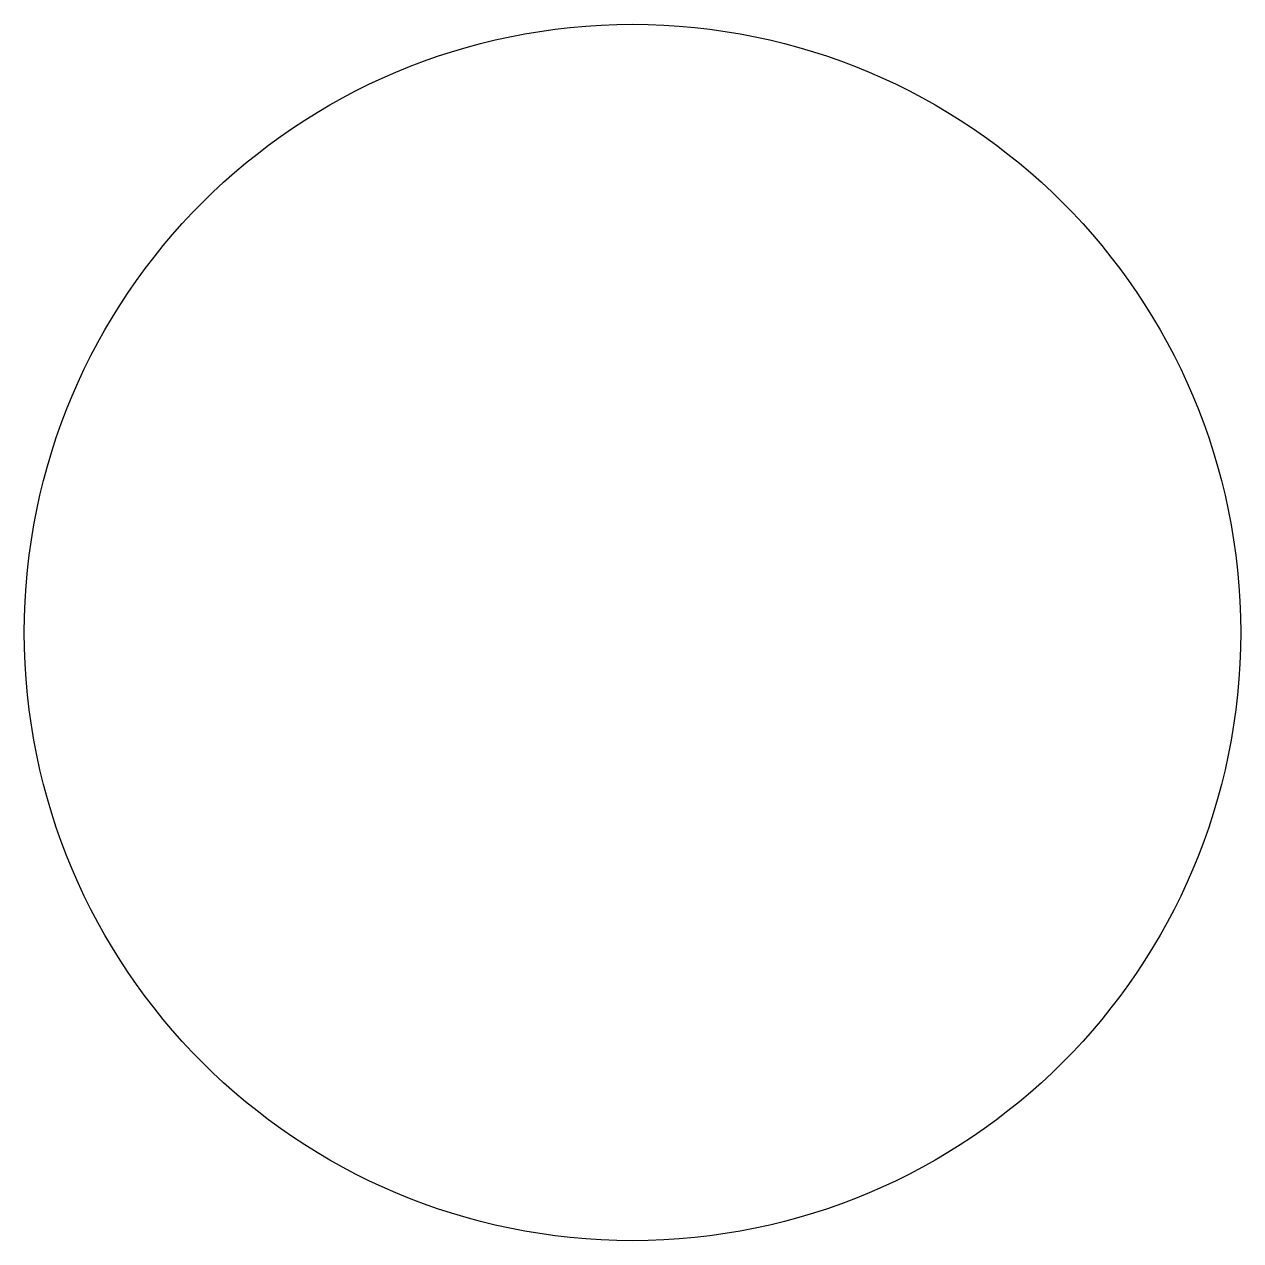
# Model space of a CAD drawing. Header units: millimetres. Extents: x -2.5 to 2.5, y -2.5 to 2.5.
import ezdxf

# ---------------------------------------------------------------- set-up
doc = ezdxf.new("R2010")
doc.units = ezdxf.units.MM

msp = doc.modelspace()

# ---------------------------------------------------------------- linework, layer by layer
at = {"color": 250}
msp.add_circle((0, 0), 2.5, dxfattribs=at)

doc.saveas('drawing.dxf')
